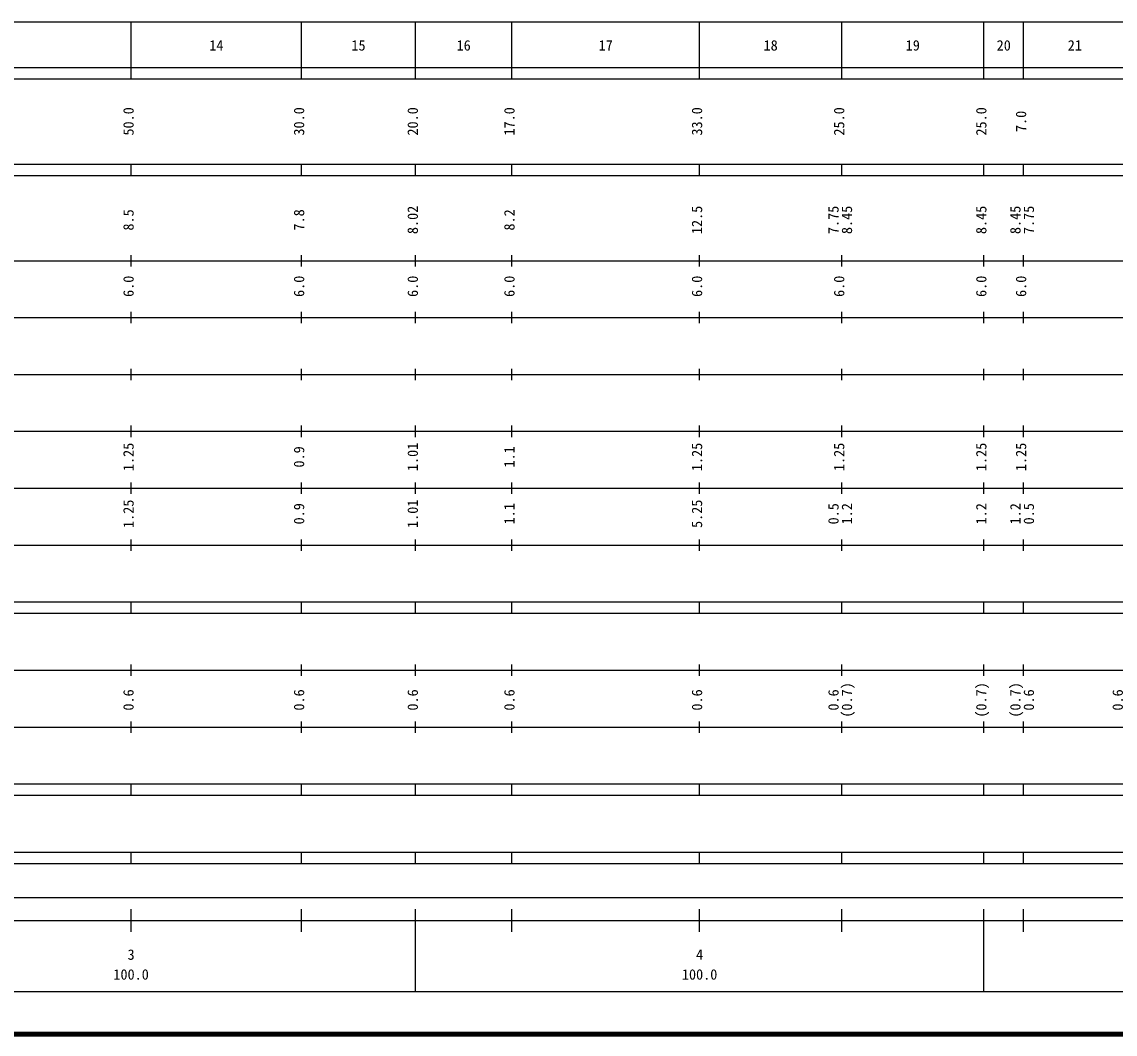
# Model space of a CAD drawing. Units: millimetres on the paper, enlarged 1000 times. Extents: x 40000 to 680000, y 20000 to 380000.
# Drawn here: x 298786 to 491092, y 20000 to 198000 of the extents above; entities that cross this region are included whole.
import ezdxf
from ezdxf.enums import TextEntityAlignment as Align

# ---------------------------------------------------------------- set-up
doc = ezdxf.new("R2010")
doc.units = ezdxf.units.MM
doc.header["$LTSCALE"] = 1000
doc.layers.add('M-TTL', color=2, linetype='Continuous', lineweight=140)
doc.layers.add('M-TTL-BAND', color=7, linetype='Continuous', lineweight=25)
doc.styles.add('ＭＳ ゴシック', font='')
doc.styles.get('ＭＳ ゴシック').set_extended_font_data('MS Gothic')

msp = doc.modelspace()

# ---------------------------------------------------------------- linework, layer by layer
at = {"layer": 'M-TTL'}
msp.add_line((40000, 20000), (680000, 20000), dxfattribs=at)
at = {"layer": 'M-TTL-BAND'}
for p, q in [((68000, 198000), (579000, 198000)), ((318000, 188000), (318000, 198000)), ((348000, 188000), (348000, 198000)), ((368000, 188000), (368000, 198000)), ((385000, 188000), (385000, 198000)), ((418000, 188000), (418000, 198000)), ((443000, 188000), (443000, 198000)), ((468000, 188000), (468000, 198000)), ((475000, 188000), (475000, 198000)), ((40000, 190000), (579000, 190000)), ((40000, 188000), (579000, 188000)), ((40000, 173000), (579000, 173000)), ((318000, 171000), (318000, 173000)), ((348000, 171000), (348000, 173000)), ((368000, 171000), (368000, 173000)), ((385000, 171000), (385000, 173000)), ((418000, 171000), (418000, 173000)), ((443000, 171000), (443000, 173000)), ((468000, 171000), (468000, 173000)), ((475000, 171000), (475000, 173000)), ((40000, 171000), (579000, 171000)), ((40000, 156000), (579000, 156000)), ((318000, 155000), (318000, 157000)), ((348000, 155000), (348000, 157000)), ((368000, 155000), (368000, 157000)), ((385000, 155000), (385000, 157000)), ((418000, 155000), (418000, 157000)), ((443000, 155000), (443000, 157000)), ((468000, 155000), (468000, 157000)), ((475000, 155000), (475000, 157000)), ((318000, 145000), (318000, 147000)), ((348000, 145000), (348000, 147000)), ((368000, 145000), (368000, 147000)), ((385000, 145000), (385000, 147000)), ((418000, 145000), (418000, 147000)), ((443000, 145000), (443000, 147000)), ((468000, 145000), (468000, 147000)), ((475000, 145000), (475000, 147000)), ((46000, 146000), (579000, 146000)), ((318000, 135000), (318000, 137000)), ((348000, 135000), (348000, 137000)), ((368000, 135000), (368000, 137000)), ((385000, 135000), (385000, 137000)), ((418000, 135000), (418000, 137000)), ((443000, 135000), (443000, 137000)), ((468000, 135000), (468000, 137000)), ((475000, 135000), (475000, 137000)), ((52000, 136000), (579000, 136000)), ((318000, 125000), (318000, 127000)), ((348000, 125000), (348000, 127000)), ((368000, 125000), (368000, 127000)), ((385000, 125000), (385000, 127000)), ((418000, 125000), (418000, 127000)), ((443000, 125000), (443000, 127000)), ((468000, 125000), (468000, 127000)), ((475000, 125000), (475000, 127000)), ((46000, 126000), (579000, 126000)), ((52000, 116000), (579000, 116000)), ((318000, 115000), (318000, 117000)), ((348000, 115000), (348000, 117000)), ((368000, 115000), (368000, 117000)), ((385000, 115000), (385000, 117000)), ((418000, 115000), (418000, 117000)), ((443000, 115000), (443000, 117000)), ((468000, 115000), (468000, 117000)), ((475000, 115000), (475000, 117000)), ((46000, 106000), (579000, 106000)), ((318000, 105000), (318000, 107000)), ((348000, 105000), (348000, 107000)), ((368000, 105000), (368000, 107000)), ((385000, 105000), (385000, 107000)), ((418000, 105000), (418000, 107000)), ((443000, 105000), (443000, 107000)), ((468000, 105000), (468000, 107000)), ((475000, 105000), (475000, 107000)), ((40000, 96000), (579000, 96000)), ((318000, 94000), (318000, 96000)), ((348000, 94000), (348000, 96000)), ((368000, 94000), (368000, 96000)), ((385000, 94000), (385000, 96000)), ((418000, 94000), (418000, 96000)), ((443000, 94000), (443000, 96000)), ((468000, 94000), (468000, 96000)), ((475000, 94000), (475000, 96000)), ((40000, 94000), (579000, 94000)), ((318000, 83000), (318000, 85000)), ((348000, 83000), (348000, 85000)), ((368000, 83000), (368000, 85000)), ((385000, 83000), (385000, 85000)), ((418000, 83000), (418000, 85000)), ((443000, 83000), (443000, 85000)), ((468000, 83000), (468000, 85000)), ((475000, 83000), (475000, 85000)), ((49000, 84000), (579000, 84000)), ((318000, 73000), (318000, 75000)), ((348000, 73000), (348000, 75000)), ((368000, 73000), (368000, 75000)), ((385000, 73000), (385000, 75000)), ((418000, 73000), (418000, 75000)), ((443000, 73000), (443000, 75000)), ((468000, 73000), (468000, 75000)), ((475000, 73000), (475000, 75000)), ((40000, 74000), (579000, 74000)), ((40000, 64000), (579000, 64000)), ((318000, 62000), (318000, 64000)), ((348000, 62000), (348000, 64000)), ((368000, 62000), (368000, 64000)), ((385000, 62000), (385000, 64000)), ((418000, 62000), (418000, 64000)), ((443000, 62000), (443000, 64000)), ((468000, 62000), (468000, 64000)), ((475000, 62000), (475000, 64000)), ((40000, 62000), (579000, 62000)), ((40000, 52000), (579000, 52000)), ((318000, 50000), (318000, 52000)), ((348000, 50000), (348000, 52000)), ((368000, 50000), (368000, 52000)), ((385000, 50000), (385000, 52000)), ((418000, 50000), (418000, 52000)), ((443000, 50000), (443000, 52000)), ((468000, 50000), (468000, 52000)), ((475000, 50000), (475000, 52000)), ((40000, 50000), (579000, 50000)), ((71000, 44000), (565000, 44000)), ((318000, 38000), (318000, 42000)), ((348000, 38000), (348000, 42000)), ((368000, 27500), (368000, 42000)), ((385000, 38000), (385000, 42000)), ((418000, 38000), (418000, 42000)), ((443000, 38000), (443000, 42000)), ((468000, 27500), (468000, 42000)), ((475000, 38000), (475000, 42000)), ((40000, 40000), (579000, 40000)), ((68000, 27500), (579000, 27500))]:
    msp.add_line(p, q, dxfattribs=at)

# ---------------------------------------------------------------- texts
at = {"layer": 'M-TTL-BAND', "style": 'ＭＳ ゴシック'}
for s, p in [('14', (333000, 192405)), ('15', (358000, 192405)), ('16', (376500, 192405)), ('17', (401500, 192405)), ('18', (430500, 192405)), ('19', (455500, 192405)), ('20', (471500, 192405)), ('21', (484000, 192405)), ('3', (318000, 32523)), ('4', (418000, 32523)), ('100.0', (318000, 29033)), ('100.0', (418000, 29033))]:
    msp.add_text(s, height=1833, dxfattribs=at).set_placement(p, align=Align.BOTTOM_CENTER)
for s, p in [('50.0', (319000, 180500)), ('30.0', (349000, 180500)), ('20.0', (369000, 180500)), ('17.0', (386000, 180500)), ('33.0', (419000, 180500)), ('25.0', (444000, 180500)), ('25.0', (469000, 180500)), ('7.0', (476000, 180500)), ('8.02', (369000, 163174)), ('12.5', (419000, 163174)), ('7.75', (443000, 163174)), ('8.45', (445370, 163174)), ('8.45', (469000, 163174)), ('8.45', (475000, 163174)), ('7.75', (477370, 163174)), ('8.5', (319000, 163174)), ('7.8', (349000, 163174)), ('8.2', (386000, 163174)), ('6.0', (319000, 151500)), ('6.0', (349000, 151500)), ('6.0', (369000, 151500)), ('6.0', (386000, 151500)), ('6.0', (419000, 151500)), ('6.0', (444000, 151500)), ('6.0', (469000, 151500)), ('6.0', (476000, 151500)), ('1.25', (319000, 121500)), ('0.9', (349000, 121500)), ('1.01', (369000, 121500)), ('1.1', (386000, 121500)), ('1.25', (419000, 121500)), ('1.25', (444000, 121500)), ('1.25', (469000, 121500)), ('1.25', (476000, 121500)), ('1.25', (319000, 111500)), ('1.01', (369000, 111500)), ('5.25', (419000, 111500)), ('0.9', (349000, 111500)), ('1.1', (386000, 111500)), ('0.5', (443000, 111500)), ('1.2', (445370, 111500)), ('1.2', (469000, 111500)), ('1.2', (475000, 111500)), ('0.5', (477370, 111500)), ('(0.7)', (445370, 78764)), ('(0.7)', (469000, 78764)), ('(0.7)', (475000, 78764)), ('0.6', (319000, 78764)), ('0.6', (349000, 78764)), ('0.6', (369000, 78764)), ('0.6', (386000, 78764)), ('0.6', (419000, 78764)), ('0.6', (443000, 78764)), ('0.6', (477370, 78764)), ('0.6', (493000, 78764))]:
    msp.add_text(s, height=1833, rotation=90, dxfattribs=at).set_placement(p, align=Align.BOTTOM_CENTER)

doc.saveas('drawing.dxf')
